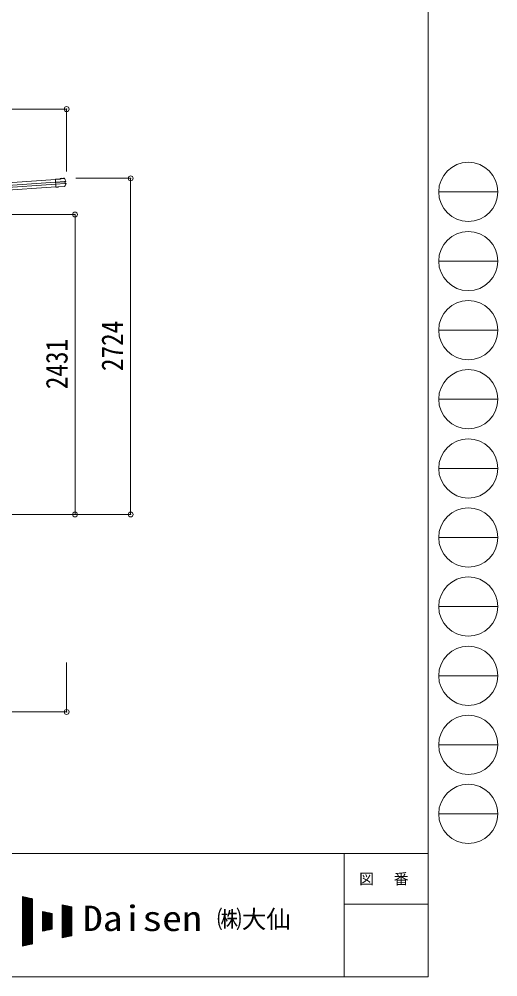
# Model space of a CAD drawing. Units: millimetres at full size, sheet at 1:40. Extents: x -11243 to 11243, y -7760 to 7760.
# Drawn here: x 7360 to 11243, y -7760 to 0 of the extents above; entities that cross this region are included whole.
import ezdxf
from ezdxf.enums import TextEntityAlignment as Align

# ---------------------------------------------------------------- set-up
doc = ezdxf.new("R2010")
doc.units = ezdxf.units.MM
doc.header["$LTSCALE"] = 40
doc.header["$PDMODE"] = 32
doc.header["$PDSIZE"] = 40
for name, color, linetype, lineweight in [('0-0_0', 7, 'Continuous', 9), ('0-3_ELV2', 4, 'Continuous', 9), ('0-6_OTH_LINE', 6, 'Continuous', 9), ('F-0_240', 7, 'Continuous', 9)]:
    doc.layers.add(name, color=color, linetype=linetype, lineweight=lineweight)
doc.styles.add('ＭＳ ゴシック', font='')
doc.styles.get('ＭＳ ゴシック').set_extended_font_data('MS Gothic')

msp = doc.modelspace()

# ---------------------------------------------------------------- linework, layer by layer
at = {"layer": '0-0_0'}
msp.add_line((6571.42, -4013.59), (7555.17, -4013.59), dxfattribs=at)
at = {"layer": '0-3_ELV2'}
for p, q in [((7653.93, -1300.31), (2081.52, -1689.97)), ((7693.01, -1294.39), (7653.71, -1297.14)), ((7658.21, -1361.59), (7653.71, -1297.14)), ((7653.81, -1298.64), (7694.61, -1295.79)), ((7655.38, -1321.1), (7728.29, -1316)), ((7728.37, -1317.23), (7655.47, -1322.33)), ((7705.57, -1289.11), (7692.7, -1290.01)), ((7692.7, -1290.01), (7693.01, -1294.39)), ((7705.68, -1290.6), (7694.3, -1291.4)), ((7694.61, -1295.79), (7694.3, -1291.4)), ((7694.3, -1291.4), (7694.88, -1291.99)), ((7695.33, -1296.41), (7694.61, -1295.79)), ((7705.69, -1290.63), (7704.38, -1290.73)), ((7704.38, -1290.73), (7704.52, -1292.69)), ((7704.52, -1292.69), (7721.48, -1291.5)), ((7705.68, -1290.6), (7705.57, -1289.11)), ((7705.57, -1289.11), (7705.77, -1289.71)), ((7705.68, -1290.6), (7705.69, -1290.63)), ((7705.69, -1290.63), (7705.72, -1291.1)), ((7720.07, -1290.1), (7705.72, -1291.1)), ((7709.9, -1290.81), (7710.01, -1292.3)), ((7715.99, -1291.89), (7715.89, -1290.39)), ((7719.82, -1288.72), (7719.94, -1288.1)), ((7725.11, -1287.74), (7719.94, -1288.1)), ((7720.07, -1290.1), (7720.04, -1289.63)), ((7721.48, -1291.5), (7721.34, -1289.54)), ((7729.78, -1315.9), (7730.69, -1315.83)), ((7730.14, -1317.22), (7730.66, -1317.19)), ((7736.6, -1314.25), (7730.69, -1315.83)), ((7730.69, -1315.83), (7731.83, -1332.16)), ((7731.36, -1317.02), (7732.28, -1316.96)), ((7655.35, -1320.62), (2082.94, -1710.28)), ((7656.55, -1337.86), (2084.15, -1727.52)), ((7657.97, -1358.17), (2085.57, -1747.83)), ((7729.34, -1331.1), (7656.44, -1336.2)), ((7656.52, -1337.43), (7729.43, -1332.33)), ((7674.87, -1358.91), (7658.11, -1360.09)), ((7665.67, -1360.67), (7658.18, -1361.19)), ((7674.97, -1360.41), (7658.21, -1361.59)), ((7665.69, -1361.06), (7665.59, -1359.56)), ((7674.87, -1358.91), (7675.04, -1358.53)), ((7674.87, -1358.91), (7674.97, -1360.41)), ((7674.97, -1360.41), (7675.14, -1360.03)), ((7675.04, -1358.53), (7681.03, -1358.12)), ((7675.04, -1358.53), (7675.14, -1360.03)), ((7675.14, -1360.03), (7681.13, -1359.62)), ((7681.03, -1358.12), (7681.25, -1358.47)), ((7728.31, -1355.18), (7681.25, -1358.47)), ((7681.25, -1358.47), (7681.36, -1359.97)), ((7727.5, -1356.74), (7681.36, -1359.97)), ((7730.33, -1332.21), (7730.55, -1332.2)), ((7730.92, -1332.23), (7731.83, -1332.16)), ((7731.61, -1330.83), (7731.1, -1330.86)), ((7731.83, -1332.16), (7737.88, -1332.91)), ((7732.33, -1330.89), (7733.25, -1330.83))]:
    msp.add_line(p, q, dxfattribs=at)
for points in [[(7725.54, -1289.22), (7720.04, -1289.6), (7719.94, -1288.1)], [(7721.34, -1289.54), (7720.04, -1289.63), (7720.04, -1289.6)], [(7726.69, -1289.87), (7732.21, -1301.09), (7737.45, -1312.46)], [(7736.99, -1315.7), (7732.28, -1316.96), (7733.25, -1330.83), (7738.06, -1331.42)], [(7681.03, -1358.12), (7681.13, -1359.62), (7681.36, -1359.97)], [(7738.88, -1334.77), (7733.72, -1345.03), (7728.31, -1355.18)]]:
    msp.add_lwpolyline(points, dxfattribs=at)
for centre, radius, start, end in [((7725.33, -1290.92), 3.19, 26.86597, 94.02466), ((7725.62, -1290.41), 1.2, 26.89869, 94.02902), ((7280.35, -1516.31), 502, 24.03393, 26.8619), ((7736.26, -1312.99), 1.3, 285.12702, 24.10936), ((7736.27, -1312.99), 2.8, 285, 24.03393), ((7727.27, -1353.56), 3.19, 273.987, 331.41712), ((7289.27, -1114.89), 502, 331.41438, 333.93986), ((7737.71, -1334.2), 1.3, 333.87402, 82.86161), ((7737.72, -1334.2), 2.8, 333.93986, 83)]:
    msp.add_arc(centre, radius, start, end, dxfattribs=at)
for centre, major_axis, ratio, start_param, end_param in [((7694.96, -1293.18), (-0.08, 1.2), 0.052408, 5.1044164, 6.2220988), ((7684.15, -1485.17), (-34.91, 499.28), 0.052408, 5.0964197, 5.1044164), ((7705.99, -1292.89), (-0.22, 3.19), 0.016053, 5.3122341, 6.2220988), ((7720.04, -1291.91), (-0.22, 3.19), 0.016053, 0.0610865, 0.9709512), ((7728.31, -1316.29), (1.5, 0.1), 0.19438, 0.8222243, 1.5707963), ((7728.42, -1317.82), (2.99, 0.21), 0.19438, 0.9410649, 1.5707963), ((7728.31, -1316.29), (1.48, 0.4), 0.014741, 0.0756738, 0.8193583), ((7728.42, -1317.82), (2.95, 0.79), 0.014741, 0.0756738, 0.7041788), ((7729.3, -1330.52), (2.99, 0.21), 0.19438, 4.712389, 5.3421204), ((7729.41, -1332.04), (1.5, 0.1), 0.19438, 4.712389, 5.3570179), ((7729.41, -1332.04), (1.52, -0.19), 0.014741, 5.567803, 6.2075115), ((7729.3, -1330.52), (3.03, -0.37), 0.014741, 5.5790065, 6.2075115)]:
    msp.add_ellipse(centre, major_axis=major_axis, ratio=ratio, start_param=start_param, end_param=end_param, dxfattribs=at)
at = {"layer": '0-6_OTH_LINE'}
for p, q in [((7744.82, -728.51), (1966.82, -728.51)), ((7744.82, -728.51), (7744.82, -1233.47)), ((8264.11, -1289.59), (7820.3, -1289.59)), ((8264.11, -4013.59), (8264.11, -1289.59)), ((7813.11, -1582.83), (6621.42, -1582.83)), ((7813.11, -1582.83), (7813.11, -4013.59)), ((8264.11, -4013.59), (7555.17, -4013.59)), ((7744.82, -5613.6), (7744.82, -5213.6)), ((6524.82, -5613.6), (7744.82, -5613.6))]:
    msp.add_line(p, q, dxfattribs=at)
for p in [(7744.82, -728.51), (8264.11, -1289.59), (7813.11, -1582.83), (7813.11, -4013.59), (8264.11, -4013.59), (7744.82, -5613.6)]:
    msp.add_point(p, dxfattribs=at)
at = {"layer": 'F-0_240', "color": 5}
for p, q in [((10677.26, 7760), (10677.26, -7760)), ((-11242.74, -6760), (10677.26, -6760)), ((9997.25, -6760), (9997.25, -7760)), ((9997.25, -7170), (10677.26, -7170)), ((-11242.74, -7760), (10677.26, -7760))]:
    msp.add_line(p, q, dxfattribs=at)
at = {"layer": 'F-0_240', "color": 4}
for p, q in [((10762.74, -1400), (11242.74, -1400)), ((10762.74, -1960), (11242.74, -1960)), ((10762.74, -2520), (11242.74, -2520)), ((10762.74, -3080), (11242.74, -3080)), ((10762.74, -3640), (11242.74, -3640)), ((10762.74, -4200), (11242.74, -4200)), ((10762.74, -4760), (11242.74, -4760)), ((10762.74, -5320), (11242.74, -5320)), ((10762.74, -5880), (11242.74, -5880)), ((10762.74, -6440), (11242.74, -6440))]:
    msp.add_line(p, q, dxfattribs=at)
at = {"layer": 'F-0_240'}
for p, q in [((7388.19, -7110.13), (7468.19, -7126.8)), ((7388.19, -7110.13), (7388.19, -7510.13)), ((7388.19, -7113.9), (7406.26, -7113.9)), ((7388.19, -7117.9), (7425.46, -7117.9)), ((7388.19, -7121.9), (7444.66, -7121.9)), ((7388.19, -7125.9), (7463.86, -7125.9)), ((7388.19, -7129.9), (7468.19, -7129.9)), ((7388.19, -7133.9), (7468.19, -7133.9)), ((7388.19, -7137.9), (7468.19, -7137.9)), ((7390.57, -7509.64), (7390.57, -7110.63)), ((7394.57, -7508.81), (7394.57, -7111.46)), ((7398.57, -7507.97), (7398.57, -7112.29)), ((7402.57, -7507.14), (7402.57, -7113.13)), ((7406.57, -7506.31), (7406.57, -7113.96)), ((7410.57, -7505.47), (7410.57, -7114.79)), ((7414.57, -7504.64), (7414.57, -7115.63)), ((7418.57, -7503.81), (7418.57, -7116.46)), ((7422.57, -7502.97), (7422.57, -7117.29)), ((7426.57, -7502.14), (7426.57, -7118.13)), ((7430.57, -7501.31), (7430.57, -7118.96)), ((7434.57, -7500.47), (7434.57, -7119.79)), ((7438.57, -7499.64), (7438.57, -7120.63)), ((7442.57, -7498.81), (7442.57, -7121.46)), ((7446.57, -7497.97), (7446.57, -7122.29)), ((7450.57, -7497.14), (7450.57, -7123.13)), ((7454.57, -7496.31), (7454.57, -7123.96)), ((7458.57, -7495.47), (7458.57, -7124.79)), ((7462.57, -7494.64), (7462.57, -7125.63)), ((7466.57, -7493.81), (7466.57, -7126.46)), ((7468.19, -7126.8), (7468.19, -7493.47)), ((7388.19, -7141.9), (7468.19, -7141.9)), ((7388.19, -7145.9), (7468.19, -7145.9)), ((7388.19, -7149.9), (7468.19, -7149.9)), ((7388.19, -7153.9), (7468.19, -7153.9)), ((7388.19, -7157.9), (7468.19, -7157.9)), ((7388.19, -7161.9), (7468.19, -7161.9)), ((7388.19, -7165.9), (7468.19, -7165.9)), ((7388.19, -7169.9), (7468.19, -7169.9)), ((7388.19, -7173.9), (7468.19, -7173.9)), ((7388.19, -7177.9), (7468.19, -7177.9)), ((7388.19, -7181.9), (7468.19, -7181.9)), ((7388.19, -7185.9), (7468.19, -7185.9)), ((7388.19, -7189.9), (7468.19, -7189.9)), ((7388.19, -7193.9), (7468.19, -7193.9)), ((7388.19, -7197.9), (7468.19, -7197.9)), ((7388.19, -7201.9), (7468.19, -7201.9)), ((7388.19, -7205.9), (7468.19, -7205.9)), ((7388.19, -7209.9), (7468.19, -7209.9)), ((7388.19, -7213.9), (7468.19, -7213.9)), ((7708.19, -7176.8), (7788.19, -7193.47)), ((7708.19, -7176.8), (7708.19, -7443.47)), ((7708.19, -7177.9), (7713.46, -7177.9)), ((7708.19, -7181.9), (7732.66, -7181.9)), ((7708.19, -7185.9), (7751.86, -7185.9)), ((7708.19, -7189.9), (7771.06, -7189.9)), ((7708.19, -7193.9), (7788.19, -7193.9)), ((7708.19, -7197.9), (7788.19, -7197.9)), ((7708.19, -7201.9), (7788.19, -7201.9)), ((7708.19, -7205.9), (7788.19, -7205.9)), ((7708.19, -7209.9), (7788.19, -7209.9)), ((7708.19, -7213.9), (7788.19, -7213.9)), ((7710.57, -7442.97), (7710.57, -7177.29)), ((7714.57, -7442.14), (7714.57, -7178.13)), ((7718.57, -7441.31), (7718.57, -7178.96)), ((7722.57, -7440.47), (7722.57, -7179.79)), ((7726.57, -7439.64), (7726.57, -7180.63)), ((7730.57, -7438.81), (7730.57, -7181.46)), ((7734.57, -7437.97), (7734.57, -7182.29)), ((7738.57, -7437.14), (7738.57, -7183.13)), ((7742.57, -7436.31), (7742.57, -7183.96)), ((7746.57, -7435.47), (7746.57, -7184.79)), ((7750.57, -7434.64), (7750.57, -7185.63)), ((7754.57, -7433.81), (7754.57, -7186.46)), ((7758.57, -7432.97), (7758.57, -7187.29)), ((7762.57, -7432.14), (7762.57, -7188.13)), ((7766.57, -7431.31), (7766.57, -7188.96)), ((7770.57, -7430.47), (7770.57, -7189.79)), ((7774.57, -7429.64), (7774.57, -7190.63)), ((7778.57, -7428.81), (7778.57, -7191.46)), ((7782.57, -7427.97), (7782.57, -7192.29)), ((7786.57, -7427.14), (7786.57, -7193.13)), ((7788.19, -7193.47), (7788.19, -7426.8)), ((7388.19, -7217.9), (7468.19, -7217.9)), ((7388.19, -7221.9), (7468.19, -7221.9)), ((7388.19, -7225.9), (7468.19, -7225.9)), ((7388.19, -7229.9), (7468.19, -7229.9)), ((7388.19, -7233.9), (7468.19, -7233.9)), ((7388.19, -7237.9), (7468.19, -7237.9)), ((7388.19, -7241.9), (7468.19, -7241.9)), ((7388.19, -7245.9), (7468.19, -7245.9)), ((7388.19, -7249.9), (7468.19, -7249.9)), ((7388.19, -7253.9), (7468.19, -7253.9)), ((7388.19, -7257.9), (7468.19, -7257.9)), ((7388.19, -7261.9), (7468.19, -7261.9)), ((7388.19, -7265.9), (7468.19, -7265.9)), ((7388.19, -7269.9), (7468.19, -7269.9)), ((7388.19, -7273.9), (7468.19, -7273.9)), ((7388.19, -7277.9), (7468.19, -7277.9)), ((7388.19, -7281.9), (7468.19, -7281.9)), ((7388.19, -7285.9), (7468.19, -7285.9)), ((7388.19, -7289.9), (7468.19, -7289.9)), ((7388.19, -7293.9), (7468.19, -7293.9)), ((7548.19, -7230.13), (7628.19, -7246.8)), ((7548.19, -7230.13), (7548.19, -7390.13)), ((7548.19, -7233.9), (7566.26, -7233.9)), ((7548.19, -7237.9), (7585.46, -7237.9)), ((7548.19, -7241.9), (7604.66, -7241.9)), ((7548.19, -7245.9), (7623.86, -7245.9)), ((7548.19, -7249.9), (7628.19, -7249.9)), ((7548.19, -7253.9), (7628.19, -7253.9)), ((7548.19, -7257.9), (7628.19, -7257.9)), ((7548.19, -7261.9), (7628.19, -7261.9)), ((7548.19, -7265.9), (7628.19, -7265.9)), ((7548.19, -7269.9), (7628.19, -7269.9)), ((7548.19, -7273.9), (7628.19, -7273.9)), ((7548.19, -7277.9), (7628.19, -7277.9)), ((7548.19, -7281.9), (7628.19, -7281.9)), ((7548.19, -7285.9), (7628.19, -7285.9)), ((7548.19, -7289.9), (7628.19, -7289.9)), ((7548.19, -7293.9), (7628.19, -7293.9)), ((7550.57, -7389.64), (7550.57, -7230.63)), ((7554.57, -7388.81), (7554.57, -7231.46)), ((7558.57, -7387.97), (7558.57, -7232.29)), ((7562.57, -7387.14), (7562.57, -7233.13)), ((7566.57, -7386.31), (7566.57, -7233.96)), ((7570.57, -7385.47), (7570.57, -7234.79)), ((7574.57, -7384.64), (7574.57, -7235.63)), ((7578.57, -7383.81), (7578.57, -7236.46)), ((7582.57, -7382.97), (7582.57, -7237.29)), ((7586.57, -7382.14), (7586.57, -7238.13)), ((7590.57, -7381.31), (7590.57, -7238.96)), ((7594.57, -7380.47), (7594.57, -7239.79)), ((7598.57, -7379.64), (7598.57, -7240.63)), ((7602.57, -7378.81), (7602.57, -7241.46)), ((7606.57, -7377.97), (7606.57, -7242.29)), ((7610.57, -7377.14), (7610.57, -7243.13)), ((7614.57, -7376.31), (7614.57, -7243.96)), ((7618.57, -7375.47), (7618.57, -7244.79)), ((7622.57, -7374.64), (7622.57, -7245.63)), ((7626.57, -7373.81), (7626.57, -7246.46)), ((7628.19, -7246.8), (7628.19, -7373.47)), ((7708.19, -7217.9), (7788.19, -7217.9)), ((7708.19, -7221.9), (7788.19, -7221.9)), ((7708.19, -7225.9), (7788.19, -7225.9)), ((7708.19, -7229.9), (7788.19, -7229.9)), ((7708.19, -7233.9), (7788.19, -7233.9)), ((7708.19, -7237.9), (7788.19, -7237.9)), ((7708.19, -7241.9), (7788.19, -7241.9)), ((7708.19, -7245.9), (7788.19, -7245.9)), ((7708.19, -7249.9), (7788.19, -7249.9)), ((7708.19, -7253.9), (7788.19, -7253.9)), ((7708.19, -7257.9), (7788.19, -7257.9)), ((7708.19, -7261.9), (7788.19, -7261.9)), ((7708.19, -7265.9), (7788.19, -7265.9)), ((7708.19, -7269.9), (7788.19, -7269.9)), ((7708.19, -7273.9), (7788.19, -7273.9)), ((7708.19, -7277.9), (7788.19, -7277.9)), ((7708.19, -7281.9), (7788.19, -7281.9)), ((7708.19, -7285.9), (7788.19, -7285.9)), ((7708.19, -7289.9), (7788.19, -7289.9)), ((7708.19, -7293.9), (7788.19, -7293.9)), ((7388.19, -7297.9), (7468.19, -7297.9)), ((7388.19, -7301.9), (7468.19, -7301.9)), ((7388.19, -7305.9), (7468.19, -7305.9)), ((7388.19, -7309.9), (7468.19, -7309.9)), ((7388.19, -7313.9), (7468.19, -7313.9)), ((7388.19, -7317.9), (7468.19, -7317.9)), ((7388.19, -7321.9), (7468.19, -7321.9)), ((7388.19, -7325.9), (7468.19, -7325.9)), ((7388.19, -7329.9), (7468.19, -7329.9)), ((7388.19, -7333.9), (7468.19, -7333.9)), ((7388.19, -7337.9), (7468.19, -7337.9)), ((7388.19, -7341.9), (7468.19, -7341.9)), ((7388.19, -7345.9), (7468.19, -7345.9)), ((7388.19, -7349.9), (7468.19, -7349.9)), ((7388.19, -7353.9), (7468.19, -7353.9)), ((7388.19, -7357.9), (7468.19, -7357.9)), ((7388.19, -7361.9), (7468.19, -7361.9)), ((7388.19, -7365.9), (7468.19, -7365.9)), ((7388.19, -7369.9), (7468.19, -7369.9)), ((7548.19, -7297.9), (7628.19, -7297.9)), ((7548.19, -7301.9), (7628.19, -7301.9)), ((7548.19, -7305.9), (7628.19, -7305.9)), ((7548.19, -7309.9), (7628.19, -7309.9)), ((7548.19, -7313.9), (7628.19, -7313.9)), ((7548.19, -7317.9), (7628.19, -7317.9)), ((7548.19, -7321.9), (7628.19, -7321.9)), ((7548.19, -7325.9), (7628.19, -7325.9)), ((7548.19, -7329.9), (7628.19, -7329.9)), ((7548.19, -7333.9), (7628.19, -7333.9)), ((7548.19, -7337.9), (7628.19, -7337.9)), ((7548.19, -7341.9), (7628.19, -7341.9)), ((7548.19, -7345.9), (7628.19, -7345.9)), ((7548.19, -7349.9), (7628.19, -7349.9)), ((7548.19, -7353.9), (7628.19, -7353.9)), ((7548.19, -7357.9), (7628.19, -7357.9)), ((7548.19, -7361.9), (7628.19, -7361.9)), ((7548.19, -7365.9), (7628.19, -7365.9)), ((7548.19, -7369.9), (7628.19, -7369.9)), ((7708.19, -7297.9), (7788.19, -7297.9)), ((7708.19, -7301.9), (7788.19, -7301.9)), ((7708.19, -7305.9), (7788.19, -7305.9)), ((7708.19, -7309.9), (7788.19, -7309.9)), ((7708.19, -7313.9), (7788.19, -7313.9)), ((7708.19, -7317.9), (7788.19, -7317.9)), ((7708.19, -7321.9), (7788.19, -7321.9)), ((7708.19, -7325.9), (7788.19, -7325.9)), ((7708.19, -7329.9), (7788.19, -7329.9)), ((7708.19, -7333.9), (7788.19, -7333.9)), ((7708.19, -7337.9), (7788.19, -7337.9)), ((7708.19, -7341.9), (7788.19, -7341.9)), ((7708.19, -7345.9), (7788.19, -7345.9)), ((7708.19, -7349.9), (7788.19, -7349.9)), ((7708.19, -7353.9), (7788.19, -7353.9)), ((7708.19, -7357.9), (7788.19, -7357.9)), ((7708.19, -7361.9), (7788.19, -7361.9)), ((7708.19, -7365.9), (7788.19, -7365.9)), ((7708.19, -7369.9), (7788.19, -7369.9)), ((7388.19, -7373.9), (7468.19, -7373.9)), ((7388.19, -7377.9), (7468.19, -7377.9)), ((7388.19, -7381.9), (7468.19, -7381.9)), ((7388.19, -7385.9), (7468.19, -7385.9)), ((7388.19, -7389.9), (7468.19, -7389.9)), ((7388.19, -7393.9), (7468.19, -7393.9)), ((7388.19, -7397.9), (7468.19, -7397.9)), ((7388.19, -7401.9), (7468.19, -7401.9)), ((7388.19, -7405.9), (7468.19, -7405.9)), ((7388.19, -7409.9), (7468.19, -7409.9)), ((7388.19, -7413.9), (7468.19, -7413.9)), ((7388.19, -7417.9), (7468.19, -7417.9)), ((7388.19, -7421.9), (7468.19, -7421.9)), ((7388.19, -7425.9), (7468.19, -7425.9)), ((7388.19, -7429.9), (7468.19, -7429.9)), ((7388.19, -7433.9), (7468.19, -7433.9)), ((7388.19, -7437.9), (7468.19, -7437.9)), ((7388.19, -7441.9), (7468.19, -7441.9)), ((7388.19, -7445.9), (7468.19, -7445.9)), ((7548.19, -7390.13), (7628.19, -7373.47)), ((7548.19, -7373.9), (7626.13, -7373.9)), ((7548.19, -7377.9), (7606.93, -7377.9)), ((7548.19, -7381.9), (7587.73, -7381.9)), ((7548.19, -7385.9), (7568.53, -7385.9)), ((7548.19, -7389.9), (7549.33, -7389.9)), ((7708.19, -7373.9), (7788.19, -7373.9)), ((7708.19, -7377.9), (7788.19, -7377.9)), ((7708.19, -7381.9), (7788.19, -7381.9)), ((7708.19, -7385.9), (7788.19, -7385.9)), ((7708.19, -7389.9), (7788.19, -7389.9)), ((7708.19, -7393.9), (7788.19, -7393.9)), ((7708.19, -7397.9), (7788.19, -7397.9)), ((7708.19, -7401.9), (7788.19, -7401.9)), ((7708.19, -7405.9), (7788.19, -7405.9)), ((7708.19, -7409.9), (7788.19, -7409.9)), ((7708.19, -7413.9), (7788.19, -7413.9)), ((7708.19, -7417.9), (7788.19, -7417.9)), ((7708.19, -7421.9), (7788.19, -7421.9)), ((7708.19, -7425.9), (7788.19, -7425.9)), ((7788.19, -7426.8), (7708.19, -7443.47)), ((7708.19, -7429.9), (7773.33, -7429.9)), ((7708.19, -7433.9), (7754.13, -7433.9)), ((7708.19, -7437.9), (7734.93, -7437.9)), ((7708.19, -7441.9), (7715.73, -7441.9)), ((7388.19, -7449.9), (7468.19, -7449.9)), ((7388.19, -7453.9), (7468.19, -7453.9)), ((7388.19, -7457.9), (7468.19, -7457.9)), ((7388.19, -7461.9), (7468.19, -7461.9)), ((7388.19, -7465.9), (7468.19, -7465.9)), ((7388.19, -7469.9), (7468.19, -7469.9)), ((7388.19, -7473.9), (7468.19, -7473.9)), ((7388.19, -7477.9), (7468.19, -7477.9)), ((7388.19, -7481.9), (7468.19, -7481.9)), ((7388.19, -7485.9), (7468.19, -7485.9)), ((7388.19, -7489.9), (7468.19, -7489.9)), ((7468.19, -7493.47), (7388.19, -7510.13)), ((7388.19, -7493.9), (7466.13, -7493.9)), ((7388.19, -7497.9), (7446.93, -7497.9)), ((7388.19, -7501.9), (7427.73, -7501.9)), ((7388.19, -7505.9), (7408.53, -7505.9)), ((7388.19, -7509.9), (7389.33, -7509.9))]:
    msp.add_line(p, q, dxfattribs=at)
at = {"layer": 'F-0_240', "color": 4}
for centre in [(11002.74, -1400), (11002.74, -1960), (11002.74, -2520), (11002.74, -3080), (11002.74, -3640), (11002.74, -4200), (11002.74, -4760), (11002.74, -5320), (11002.74, -5880), (11002.74, -6440)]:
    msp.add_circle(centre, 240, dxfattribs=at)

# ---------------------------------------------------------------- texts
at = {"layer": '0-6_OTH_LINE', "color": 7, "style": 'ＭＳ ゴシック', "width": 0.85}
for s, p in [('2724', (8256.11, -2851.59)), ('2431', (7805.11, -2998.21))]:
    msp.add_text(s, height=176, rotation=90, dxfattribs=at).set_placement(p, align=Align.BOTTOM_LEFT)
at = {"layer": 'F-0_240', "style": 'ＭＳ ゴシック', "width": 1.15}
msp.add_text('Daisen', height=205.3, dxfattribs=at).set_placement((7877.34, -7450.13), align=Align.BOTTOM_LEFT)
at = {"layer": 'F-0_240', "style": 'ＭＳ ゴシック'}
msp.add_text('㈱大仙\u3000', height=146.6, dxfattribs=at).set_placement((8964.54, -7410.13), align=Align.BOTTOM_LEFT)
at = {"layer": 'F-0_240', "insert": (10117.25, -7020), "char_height": 87.98, "attachment_point": 7, "style": 'ＭＳ ゴシック'}
msp.add_mtext('\\T1.17;図\u3000番', dxfattribs=at)

doc.saveas('drawing.dxf')
